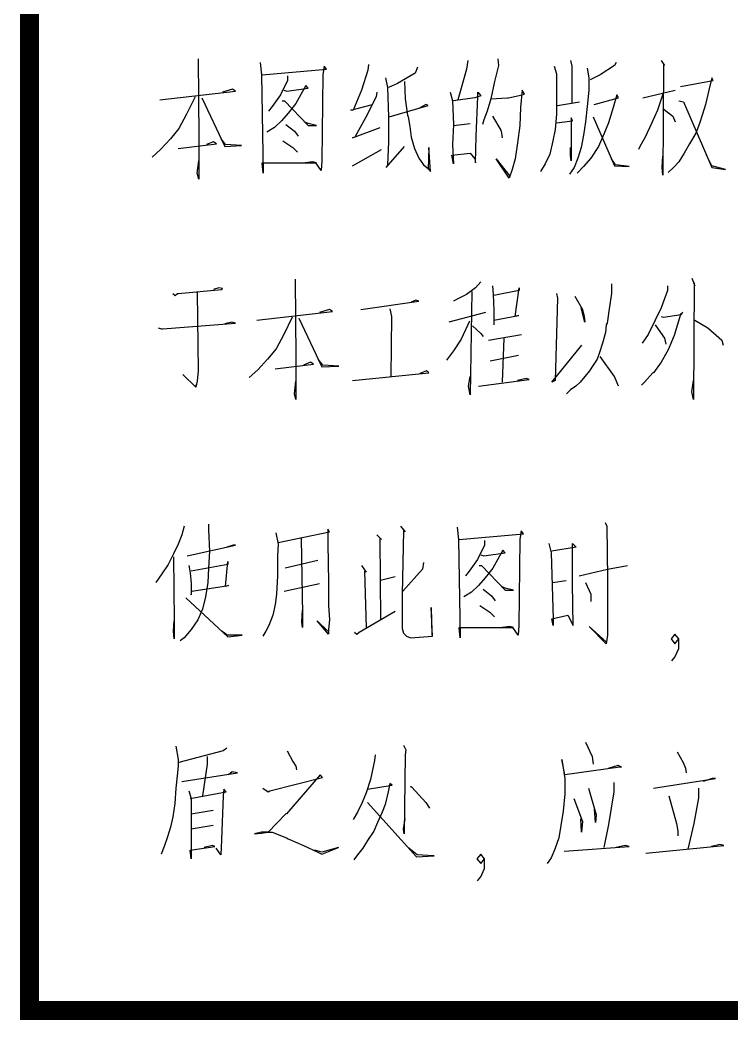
# Model space of a CAD drawing. Extents: x 2025205 to 2402328, y -557483 to 329036.
# Drawn here: x 2165640 to 2168456, y 151516 to 155472 of the extents above; entities that cross this region are included whole.
import ezdxf

# ---------------------------------------------------------------- set-up
doc = ezdxf.new("R2010")
doc.units = 0
doc.header["$LTSCALE"] = 1500
doc.header["$MEASUREMENT"] = 0
doc.layers.add('PUB_TITLE', color=4, linetype='Continuous')

msp = doc.modelspace()

# ---------------------------------------------------------------- linework, layer by layer
at = {"layer": 'PUB_TITLE'}
for p, q in [((2166344.3, 155319.3), (2166347.3, 155009.3)), ((2166589.2, 155304.1), (2166595.2, 155255)), ((2166843.2, 155289), (2166837.1, 155255)), ((2166852.2, 155277.7), (2166843.2, 155289)), ((2167018.5, 155296.6), (2167015.5, 155273.9)), ((2167212, 155285.3), (2167203, 155262.6)), ((2167411.6, 155311.7), (2167405.5, 155277.7)), ((2167532.5, 155292.8), (2167517.4, 155228.6)), ((2167529.5, 155319.3), (2167532.5, 155292.8)), ((2167753.3, 155289), (2167762.3, 155258.8)), ((2167816.8, 155311.7), (2167822.8, 155289)), ((2167822.8, 155289), (2167822.8, 155145.4)), ((2167992.1, 155292.8), (2167934.7, 155255)), ((2167998.2, 155304.1), (2167992.1, 155292.8)), ((2168176.6, 155311.7), (2168188.7, 155292.8)), ((2168185.6, 155296.6), (2168182.6, 154858.2)), ((2168188.7, 155292.8), (2168185.6, 155296.6)), ((2166595.2, 155255), (2166601.3, 154865.7)), ((2166598.2, 155255), (2166852.2, 155277.7)), ((2166698, 155251.2), (2166698, 155232.3)), ((2166837.1, 155255), (2166834.1, 154914.9)), ((2167015.5, 155273.9), (2166991.3, 155194.5)), ((2167203, 155262.6), (2167133.4, 155221)), ((2167405.5, 155277.7), (2167384.4, 155202.1)), ((2167762.3, 155258.8), (2167762.3, 155168.1)), ((2167883.3, 155281.5), (2167889.3, 155243.7)), ((2167934.7, 155255), (2167895.4, 155236.1)), ((2166698, 155232.3), (2166670.8, 155175.6)), ((2166770.6, 155213.4), (2166731.3, 155141.6)), ((2166779.7, 155202.1), (2166770.6, 155213.4)), ((2167085, 155243.7), (2167094.1, 155205.9)), ((2167094.1, 155205.9), (2167097.1, 155088.7)), ((2167133.4, 155221), (2167097.1, 155205.9)), ((2167160.6, 155228.6), (2167163.7, 155160.5)), ((2167517.4, 155228.6), (2167502.3, 155160.5)), ((2167889.3, 155243.7), (2167889.3, 155194.5)), ((2168252.2, 155209.7), (2168382.2, 155232.3)), ((2168376.1, 155243.7), (2168364, 155194.5)), ((2168382.2, 155232.3), (2168376.1, 155243.7)), ((2166193.1, 155156.7), (2166492.4, 155190.8)), ((2166332.2, 155168.1), (2166298.9, 155100.1)), ((2166480.3, 155198.3), (2166441, 155187)), ((2166492.4, 155190.8), (2166480.3, 155198.3)), ((2166670.8, 155175.6), (2166637.5, 155130.3)), ((2166682.9, 155194.5), (2166695, 155190.8)), ((2166695, 155190.8), (2166779.7, 155202.1)), ((2166991.3, 155194.5), (2166958, 155115.2)), ((2167048.8, 155168.1), (2167006.4, 155084.9)), ((2167051.8, 155187), (2167048.8, 155168.1)), ((2167342, 155187), (2167351.1, 155153)), ((2167384.4, 155202.1), (2167372.3, 155156.7)), ((2167463, 155171.9), (2167438.8, 155164.3)), ((2167444.9, 155013.1), (2167450.9, 155168.1)), ((2167450.9, 155187), (2167463, 155171.9)), ((2167450.9, 155168.1), (2167450.9, 155187)), ((2167571.8, 155164.3), (2167626.3, 155175.6)), ((2167626.3, 155194.5), (2167620.2, 155126.5)), ((2167635.3, 155179.4), (2167626.3, 155194.5)), ((2167626.3, 155175.6), (2167635.3, 155179.4)), ((2167762.3, 155168.1), (2167762.3, 155100.1)), ((2167889.3, 155194.5), (2167883.3, 155130.3)), ((2168001.2, 155175.6), (2167986.1, 155126.5)), ((2168007.2, 155164.3), (2168001.2, 155175.6)), ((2168104, 155164.3), (2168231, 155194.5)), ((2168182.6, 155179.4), (2168161.4, 155115.2)), ((2168364, 155194.5), (2168351.9, 155137.8)), ((2166359.4, 155164.3), (2166450.1, 154971.6)), ((2166637.5, 155130.3), (2166622.4, 155111.4)), ((2166676.9, 155153), (2166685.9, 155153)), ((2166685.9, 155153), (2166779.7, 155054.7)), ((2166731.3, 155141.6), (2166701, 155103.8)), ((2166949, 155115.2), (2167033.6, 155137.8)), ((2167100.2, 155088.7), (2167254.4, 155134.1)), ((2167163.7, 155160.5), (2167172.7, 155096.3)), ((2167245.3, 155137.8), (2167218.1, 155122.7)), ((2167254.4, 155134.1), (2167245.3, 155137.8)), ((2167351.1, 155153), (2167354.1, 155058.5)), ((2167438.8, 155164.3), (2167354.1, 155153)), ((2167502.3, 155160.5), (2167487.2, 155111.4)), ((2167502.3, 155160.5), (2167568.8, 155164.3)), ((2167568.8, 155164.3), (2167571.8, 155164.3)), ((2167765.4, 155134.1), (2167853, 155149.2)), ((2167883.3, 155130.3), (2167877.2, 155069.8)), ((2167910.5, 155137.8), (2168007.2, 155164.3)), ((2168246.1, 155153), (2168264.3, 155149.2)), ((2168264.3, 155149.2), (2168376.1, 154888.4)), ((2168351.9, 155137.8), (2168339.8, 155100.1)), ((2166298.9, 155100.1), (2166268.7, 155043.4)), ((2166701, 155103.8), (2166673.8, 155073.6)), ((2166958, 155115.2), (2166949, 155115.2)), ((2167097.1, 155088.7), (2167097.1, 154990.4)), ((2167172.7, 155096.3), (2167175.7, 155088.7)), ((2167175.7, 155088.7), (2167181.8, 155050.9)), ((2167487.2, 155111.4), (2167475.1, 155077.4)), ((2167508.3, 155092.5), (2167541.6, 155035.8)), ((2167620.2, 155126.5), (2167617.2, 155054.7)), ((2167762.3, 155100.1), (2167756.3, 155039.6)), ((2167907.5, 155088.7), (2167992.1, 154896)), ((2167986.1, 155126.5), (2167967.9, 155066)), ((2168161.4, 155115.2), (2168137.3, 155062.3)), ((2168182.6, 155122.7), (2168221.9, 155092.5)), ((2168221.9, 155092.5), (2168231, 155069.8)), ((2168339.8, 155100.1), (2168327.7, 155062.3)), ((2166673.8, 155073.6), (2166646.6, 155047.1)), ((2166692, 155058.5), (2166725.2, 155032)), ((2166779.7, 155062.3), (2166764.5, 155069.8)), ((2166812.9, 155054.7), (2166779.7, 155062.3)), ((2166779.7, 155054.7), (2166812.9, 155054.7)), ((2167006.4, 155084.9), (2166964.1, 155009.3)), ((2167181.8, 155050.9), (2167187.8, 155009.3)), ((2167354.1, 155058.5), (2167351.1, 154979.1)), ((2167354.1, 155054.7), (2167420.7, 155062.3)), ((2167475.1, 155077.4), (2167469, 155058.5)), ((2167617.2, 155054.7), (2167608.1, 154986.7)), ((2167762.3, 155066), (2167825.8, 155073.6)), ((2167819.8, 155084.9), (2167819.8, 154914.9)), ((2167825.8, 155073.6), (2167819.8, 155084.9)), ((2167877.2, 155069.8), (2167868.2, 155016.9)), ((2167967.9, 155066), (2167949.8, 155020.7)), ((2168137.3, 155062.3), (2168113.1, 155009.3)), ((2168327.7, 155062.3), (2168312.6, 155024.5)), ((2166268.7, 155043.4), (2166235.4, 155001.8)), ((2166347.3, 155009.3), (2166347.3, 154843)), ((2166646.6, 155047.1), (2166616.4, 155028.2)), ((2166725.2, 155032), (2166740.3, 155013.1)), ((2166955, 155005.6), (2167063.9, 155047.1)), ((2166964.1, 155009.3), (2166955, 155005.6)), ((2167187.8, 155009.3), (2167199.9, 154964)), ((2167441.8, 154907.3), (2167444.9, 155013.1)), ((2167541.6, 155035.8), (2167544.6, 155024.5)), ((2167544.6, 155024.5), (2167547.7, 155005.6)), ((2167756.3, 155039.6), (2167747.2, 154994.2)), ((2167868.2, 155016.9), (2167859.1, 154967.8)), ((2167949.8, 155020.7), (2167928.6, 154971.6)), ((2168113.1, 155009.3), (2168091.9, 154971.6)), ((2168312.6, 155024.5), (2168288.4, 154982.9)), ((2166235.4, 155001.8), (2166196.1, 154960.2)), ((2166265.6, 154964), (2166416.8, 154982.9)), ((2166404.7, 154990.4), (2166377.5, 154979.1)), ((2166416.8, 154982.9), (2166404.7, 154990.4)), ((2166453.1, 154979.1), (2166435, 155001.8)), ((2166450.1, 154971.6), (2166516.6, 154975.3)), ((2166516.6, 154975.3), (2166453.1, 154979.1)), ((2166679.9, 154994.2), (2166719.2, 154967.8)), ((2167088.1, 154888.4), (2167160.6, 154971.6)), ((2167097.1, 154990.4), (2167094.1, 154899.7)), ((2167351.1, 154979.1), (2167354.1, 154903.5)), ((2167608.1, 154986.7), (2167599.1, 154922.4)), ((2167747.2, 154994.2), (2167735.1, 154941.3)), ((2167928.6, 154971.6), (2167898.4, 154926.2)), ((2168091.9, 154971.6), (2168085.9, 154960.2)), ((2168288.4, 154982.9), (2168267.3, 154945.1)), ((2166196.1, 154960.2), (2166162.8, 154930)), ((2166719.2, 154967.8), (2166737.3, 154948.9)), ((2166955, 154896), (2167069.9, 154960.2)), ((2167199.9, 154964), (2167218.1, 154926.2)), ((2167257.4, 154967.8), (2167254.4, 154880.8)), ((2167263.4, 154873.3), (2167257.4, 154967.8)), ((2167348.1, 154937.5), (2167420.7, 154945.1)), ((2167354.1, 154903.5), (2167348.1, 154937.5)), ((2167420.7, 154945.1), (2167438.8, 154922.4)), ((2167735.1, 154941.3), (2167717, 154903.5)), ((2167816.8, 154937.5), (2167816.8, 154967.8)), ((2167819.8, 154914.9), (2167816.8, 154937.5)), ((2167859.1, 154967.8), (2167847, 154926.2)), ((2168179.6, 154888.4), (2168182.6, 154933.8)), ((2168267.3, 154945.1), (2168246.1, 154911.1)), ((2168376.1, 154896), (2168355, 154937.5)), ((2166341.2, 154865.7), (2166347.3, 154914.9)), ((2166598.2, 154907.3), (2166812.9, 154907.3)), ((2166601.3, 154865.7), (2166598.2, 154907.3)), ((2166797.8, 154911.1), (2166767.6, 154907.3)), ((2166812.9, 154907.3), (2166797.8, 154911.1)), ((2166831.1, 154877.1), (2166809.9, 154907.3)), ((2166834.1, 154914.9), (2166831.1, 154877.1)), ((2167094.1, 154899.7), (2167088.1, 154888.4)), ((2167218.1, 154926.2), (2167236.2, 154899.7)), ((2167236.2, 154899.7), (2167254.4, 154884.6)), ((2167438.8, 154922.4), (2167441.8, 154907.3)), ((2167523.5, 154922.4), (2167577.9, 154854.4)), ((2167574.9, 154846.8), (2167523.5, 154922.4)), ((2167599.1, 154922.4), (2167587, 154880.8)), ((2167717, 154903.5), (2167698.8, 154873.3)), ((2167847, 154926.2), (2167831.9, 154888.4)), ((2167868.2, 154892.2), (2167844, 154865.7)), ((2167898.4, 154926.2), (2167868.2, 154892.2)), ((2167995.2, 154899.7), (2167980, 154922.4)), ((2167992.1, 154896), (2168049.6, 154892.2)), ((2168049.6, 154892.2), (2167995.2, 154899.7)), ((2168246.1, 154911.1), (2168224.9, 154888.4)), ((2168430.6, 154880.8), (2168376.1, 154896)), ((2166347.3, 154843), (2166341.2, 154865.7)), ((2167254.4, 154884.6), (2167263.4, 154873.3)), ((2167587, 154880.8), (2167574.9, 154846.8)), ((2167831.9, 154888.4), (2167813.7, 154861.9)), ((2168182.6, 154858.2), (2168179.6, 154888.4)), ((2168224.9, 154888.4), (2168203.8, 154869.5)), ((2168376.1, 154888.4), (2168430.6, 154880.8)), ((2166728.3, 154447.3), (2166731.3, 154137.3)), ((2167463, 154435.9), (2167441.8, 154413.2)), ((2167508.3, 154420.8), (2167511.4, 154386.8)), ((2167980, 154428.4), (2167980, 154398.1)), ((2168200.8, 154420.8), (2168200.8, 154401.9)), ((2168297.5, 154451), (2168309.6, 154420.8)), ((2168306.6, 154432.1), (2168303.6, 153971)), ((2168309.6, 154420.8), (2168306.6, 154432.1)), ((2166244.5, 154390.6), (2166253.5, 154383)), ((2166253.5, 154383), (2166262.6, 154390.6)), ((2166262.6, 154390.6), (2166265.6, 154390.6)), ((2166265.6, 154390.6), (2166438, 154405.7)), ((2166341.2, 154394.3), (2166344.3, 154084.4)), ((2166425.9, 154413.2), (2166404.7, 154405.7)), ((2166441, 154409.5), (2166425.9, 154413.2)), ((2166438, 154405.7), (2166441, 154409.5)), ((2167405.5, 154386.8), (2167369.3, 154367.9)), ((2167441.8, 154413.2), (2167405.5, 154386.8)), ((2167426.7, 154398.1), (2167420.7, 153989.9)), ((2167511.4, 154386.8), (2167514.4, 154322.5)), ((2167614.2, 154401.9), (2167514.4, 154383)), ((2167599.1, 154299.8), (2167614.2, 154413.2)), ((2167614.2, 154413.2), (2167614.2, 154401.9)), ((2167762.3, 154390.6), (2167765.4, 154371.7)), ((2167834.9, 154379.2), (2167865.1, 154326.3)), ((2167980, 154390.6), (2167971, 154330.1)), ((2167980, 154398.1), (2167980, 154390.6)), ((2168200.8, 154401.9), (2168176.6, 154333.9)), ((2166988.3, 154326.3), (2167218.1, 154360.3)), ((2167206, 154364.1), (2167187.8, 154356.5)), ((2167218.1, 154360.3), (2167206, 154364.1)), ((2167369.3, 154367.9), (2167354.1, 154360.3)), ((2167765.4, 154371.7), (2167756.3, 154046.6)), ((2166577.1, 154284.7), (2166876.4, 154318.7)), ((2166716.2, 154296.1), (2166682.9, 154228)), ((2166864.3, 154326.3), (2166825, 154315)), ((2166876.4, 154318.7), (2166864.3, 154326.3)), ((2167103.2, 154330.1), (2167109.2, 154299.8)), ((2167109.2, 154299.8), (2167106.2, 154061.7)), ((2167481.1, 154315), (2167336, 154277.2)), ((2167514.4, 154322.5), (2167514.4, 154265.8)), ((2167514.4, 154284.7), (2167611.2, 154303.6)), ((2167611.2, 154303.6), (2167599.1, 154299.8)), ((2167874.2, 154277.2), (2167859.1, 154333.9)), ((2167865.1, 154326.3), (2167871.2, 154299.8)), ((2167871.2, 154299.8), (2167874.2, 154277.2)), ((2167971, 154330.1), (2167961.9, 154273.4)), ((2168176.6, 154333.9), (2168152.4, 154284.7)), ((2168176.6, 154299.8), (2168185.6, 154296.1)), ((2168185.6, 154296.1), (2168255.2, 154307.4)), ((2168252.2, 154307.4), (2168228, 154224.3)), ((2168261.2, 154315), (2168252.2, 154307.4)), ((2168255.2, 154307.4), (2168261.2, 154315)), ((2166205.2, 154250.7), (2166492.4, 154273.4)), ((2166477.3, 154277.2), (2166450.1, 154269.6)), ((2166492.4, 154273.4), (2166477.3, 154277.2)), ((2166743.4, 154292.3), (2166834.1, 154099.5)), ((2167417.6, 154281), (2167384.4, 154209.1)), ((2167429.7, 154262.1), (2167463, 154231.8)), ((2167958.9, 154265.8), (2167955.8, 154235.6)), ((2167961.9, 154273.4), (2167958.9, 154265.8)), ((2168152.4, 154284.7), (2168125.2, 154228)), ((2168152.4, 154265.8), (2168173.5, 154235.6)), ((2168309.6, 154284.7), (2168361, 154254.5)), ((2166187, 154254.5), (2166199.1, 154250.7)), ((2166199.1, 154250.7), (2166205.2, 154250.7)), ((2166682.9, 154228), (2166652.7, 154171.3)), ((2167463, 154231.8), (2167472.1, 154220.5)), ((2167493.2, 154205.4), (2167623.2, 154228)), ((2167955.8, 154235.6), (2167943.7, 154194)), ((2168125.2, 154228), (2168101, 154194)), ((2168173.5, 154235.6), (2168188.7, 154212.9)), ((2168228, 154224.3), (2168203.8, 154167.6)), ((2168361, 154254.5), (2168415.4, 154205.4)), ((2167384.4, 154209.1), (2167354.1, 154163.8)), ((2167553.7, 154212.9), (2167547.7, 154039.1)), ((2167744.2, 154039.1), (2167862.1, 154186.5)), ((2167943.7, 154194), (2167931.7, 154156.2)), ((2168188.7, 154212.9), (2168194.7, 154190.2)), ((2168415.4, 154205.4), (2168421.5, 154186.5)), ((2166652.7, 154171.3), (2166619.4, 154129.8)), ((2167354.1, 154163.8), (2167326.9, 154126)), ((2167611.2, 154144.9), (2167499.3, 154122.2)), ((2167931.7, 154156.2), (2167922.6, 154129.8)), ((2167992.1, 154061.7), (2167934.7, 154141.1)), ((2168203.8, 154167.6), (2168176.6, 154118.4)), ((2166619.4, 154129.8), (2166580.1, 154088.2)), ((2166649.6, 154092), (2166800.8, 154110.9)), ((2166731.3, 154137.3), (2166731.3, 153971)), ((2166788.7, 154118.4), (2166761.5, 154107.1)), ((2166800.8, 154110.9), (2166788.7, 154118.4)), ((2166837.1, 154107.1), (2166819, 154129.8)), ((2166834.1, 154099.5), (2166900.6, 154103.3)), ((2166900.6, 154103.3), (2166837.1, 154107.1)), ((2167907.5, 154107.1), (2167892.3, 154084.4)), ((2167922.6, 154129.8), (2167907.5, 154107.1)), ((2168176.6, 154118.4), (2168146.3, 154076.9)), ((2166283.8, 154069.3), (2166335.2, 154020.2)), ((2166335.2, 154020.2), (2166283.8, 154069.3)), ((2166344.3, 154084.4), (2166341.2, 154042.8)), ((2166580.1, 154088.2), (2166546.8, 154058)), ((2166955, 154046.6), (2167257.4, 154076.9)), ((2167248.3, 154084.4), (2167221.1, 154073.1)), ((2167257.4, 154076.9), (2167248.3, 154084.4)), ((2167414.6, 154023.9), (2167420.7, 154061.7)), ((2167874.2, 154061.7), (2167856.1, 154039.1)), ((2167892.3, 154084.4), (2167874.2, 154061.7)), ((2168007.2, 154023.9), (2167992.1, 154061.7)), ((2168143.3, 154076.9), (2168110, 154039.1)), ((2168146.3, 154076.9), (2168143.3, 154076.9)), ((2166341.2, 154042.8), (2166335.2, 154020.2)), ((2166335.2, 154020.2), (2166338.2, 154031.5)), ((2166725.2, 153993.7), (2166731.3, 154042.8)), ((2167420.7, 153989.9), (2167414.6, 154023.9)), ((2167453.9, 154023.9), (2167653.5, 154050.4)), ((2167641.4, 154054.2), (2167608.1, 154046.6)), ((2167653.5, 154050.4), (2167641.4, 154054.2)), ((2167756.3, 154046.6), (2167744.2, 154039.1)), ((2167837.9, 154023.9), (2167816.8, 154008.8)), ((2167856.1, 154039.1), (2167837.9, 154023.9)), ((2168110, 154039.1), (2168098, 154027.7)), ((2168297.5, 154001.3), (2168303.6, 154046.6)), ((2166731.3, 153971), (2166725.2, 153993.7)), ((2167816.8, 154008.8), (2167801.6, 153993.7)), ((2168303.6, 153971), (2168297.5, 154001.3)), ((2166289.1, 153469.7), (2166280, 153435.7)), ((2166385.9, 153477.2), (2166385.9, 153454.6)), ((2167144.8, 153469.7), (2167162.9, 153447)), ((2167368.6, 153465.9), (2167374.6, 153416.8)), ((2167955.1, 153484.8), (2167961.2, 153469.7)), ((2167961.2, 153469.7), (2167964.2, 153261.8)), ((2166280, 153435.7), (2166264.9, 153397.9)), ((2166385.9, 153454.6), (2166388.9, 153371.4)), ((2166652, 153443.2), (2166661, 153397.9)), ((2166661, 153405.4), (2166863.6, 153447)), ((2166857.6, 153458.3), (2166857.6, 153401.7)), ((2166863.6, 153447), (2166857.6, 153458.3)), ((2167051.1, 153435.7), (2167069.2, 153416.8)), ((2167156.9, 153450.8), (2167150.9, 153201.3)), ((2167162.9, 153447), (2167156.9, 153450.8)), ((2167377.6, 153416.8), (2167631.6, 153439.4)), ((2167622.5, 153450.8), (2167616.5, 153416.8)), ((2167631.6, 153439.4), (2167622.5, 153450.8)), ((2166264.9, 153397.9), (2166246.8, 153360.1)), ((2166301.2, 153352.5), (2166491.7, 153394.1)), ((2166482.6, 153394.1), (2166458.4, 153386.5)), ((2166491.7, 153394.1), (2166482.6, 153394.1)), ((2166661, 153397.9), (2166658, 153352.5)), ((2166751.7, 153420.5), (2166757.8, 153122)), ((2166857.6, 153401.7), (2166860.6, 153246.7)), ((2167063.2, 153420.5), (2167066.2, 153099.3)), ((2167069.2, 153416.8), (2167063.2, 153420.5)), ((2167374.6, 153416.8), (2167380.6, 153027.5)), ((2167477.4, 153394.1), (2167450.2, 153337.4)), ((2167477.4, 153413), (2167477.4, 153394.1)), ((2167616.5, 153416.8), (2167613.5, 153076.6)), ((2167731.4, 153401.7), (2167740.5, 153363.9)), ((2167840.2, 153386.5), (2167743.5, 153371.4)), ((2167825.1, 153401.7), (2167840.2, 153386.5)), ((2167825.1, 153242.9), (2167825.1, 153401.7)), ((2166246.8, 153360.1), (2166225.6, 153318.5)), ((2166246.8, 153348.7), (2166249.8, 153095.5)), ((2166388.9, 153371.4), (2166385.9, 153303.4)), ((2166658, 153352.5), (2166658, 153273.1)), ((2167462.3, 153356.3), (2167474.4, 153352.5)), ((2167474.4, 153352.5), (2167559, 153363.9)), ((2167550, 153375.2), (2167510.7, 153303.4)), ((2167559, 153363.9), (2167550, 153375.2)), ((2167740.5, 153363.9), (2167749.5, 153103.1)), ((2166225.6, 153318.5), (2166201.4, 153280.7)), ((2166307.3, 153314.7), (2166313.3, 153284.5)), ((2166461.5, 153318.5), (2166316.3, 153292)), ((2166452.4, 153231.6), (2166461.5, 153329.8)), ((2166461.5, 153329.8), (2166461.5, 153318.5)), ((2166818.3, 153333.6), (2166688.2, 153303.4)), ((2166990.6, 153314.7), (2167008.7, 153288.3)), ((2167235.5, 153326.1), (2167232.5, 153299.6)), ((2167450.2, 153337.4), (2167416.9, 153292)), ((2167456.2, 153314.7), (2167465.3, 153314.7)), ((2167465.3, 153314.7), (2167559, 153216.5)), ((2167964.2, 153299.6), (2168042.8, 153314.7)), ((2166201.4, 153280.7), (2166177.2, 153246.7)), ((2166313.3, 153284.5), (2166316.3, 153242.9)), ((2166385.9, 153303.4), (2166382.9, 153246.7)), ((2166658, 153273.1), (2166655, 153201.3)), ((2167002.7, 153292), (2167008.7, 153069.1)), ((2167008.7, 153288.3), (2167002.7, 153292)), ((2167123.6, 153269.4), (2167066.2, 153254.2)), ((2167232.5, 153299.6), (2167153.9, 153212.7)), ((2167416.9, 153292), (2167401.8, 153273.1)), ((2167510.7, 153303.4), (2167480.4, 153265.6)), ((2167852.3, 153273.1), (2167964.2, 153299.6)), ((2166316.3, 153242.9), (2166316.3, 153197.6)), ((2166319.4, 153212.7), (2166464.5, 153235.4)), ((2166382.9, 153246.7), (2166373.8, 153190)), ((2166464.5, 153235.4), (2166452.4, 153231.6)), ((2166685.2, 153212.7), (2166824.3, 153242.9)), ((2166860.6, 153246.7), (2166860.6, 153167.3)), ((2167453.2, 153235.4), (2167426, 153208.9)), ((2167480.4, 153265.6), (2167453.2, 153235.4)), ((2167559, 153224), (2167543.9, 153231.6)), ((2167746.5, 153246.7), (2167800.9, 153254.2)), ((2167828.1, 153076.6), (2167825.1, 153242.9)), ((2167876.5, 153246.7), (2167897.7, 153201.3)), ((2167964.2, 153261.8), (2167964.2, 153133.3)), ((2166316.3, 153197.6), (2166319.4, 153212.7)), ((2166373.8, 153190), (2166361.7, 153140.9)), ((2166655, 153201.3), (2166648.9, 153159.8)), ((2167150.9, 153201.3), (2167150.9, 153095.5)), ((2167426, 153208.9), (2167395.8, 153190)), ((2167471.4, 153220.2), (2167504.6, 153193.8)), ((2167504.6, 153193.8), (2167519.7, 153174.9)), ((2167592.3, 153216.5), (2167559, 153224)), ((2167559, 153216.5), (2167592.3, 153216.5)), ((2167897.7, 153201.3), (2167897.7, 153171.1)), ((2166295.2, 153186.2), (2166461.5, 153031.3)), ((2166648.9, 153159.8), (2166639.9, 153118.2)), ((2166860.6, 153167.3), (2166860.6, 153156)), ((2166860.6, 153156), (2166863.6, 153099.3)), ((2167459.3, 153156), (2167498.6, 153129.5)), ((2166361.7, 153140.9), (2166343.5, 153099.3)), ((2166639.9, 153118.2), (2166624.7, 153076.6)), ((2166754.8, 153091.7), (2166757.8, 153137.1)), ((2166757.8, 153122), (2166757.8, 153069.1)), ((2166981.5, 153050.2), (2167123.6, 153133.3)), ((2167265.7, 153148.4), (2167268.8, 153038.8)), ((2167271.8, 153035), (2167265.7, 153148.4)), ((2167498.6, 153129.5), (2167516.7, 153110.6)), ((2167743.5, 153103.1), (2167807, 153118.2)), ((2167807, 153118.2), (2167828.1, 153076.6)), ((2167964.2, 153133.3), (2167964.2, 153038.8)), ((2166246.8, 153053.9), (2166249.8, 153095.5)), ((2166249.8, 153095.5), (2166249.8, 153023.7)), ((2166343.5, 153099.3), (2166316.3, 153061.5)), ((2166624.7, 153076.6), (2166612.6, 153053.9)), ((2166757.8, 153069.1), (2166754.8, 153091.7)), ((2166815.2, 153095.5), (2166857.6, 153053.9)), ((2166860.6, 153042.6), (2166815.2, 153095.5)), ((2166863.6, 153099.3), (2166860.6, 153061.5)), ((2167150.9, 153095.5), (2167150.9, 153065.3)), ((2167577.2, 153072.8), (2167546.9, 153069.1)), ((2167592.3, 153069.1), (2167577.2, 153072.8)), ((2167613.5, 153076.6), (2167610.4, 153038.8)), ((2167749.5, 153076.6), (2167743.5, 153103.1)), ((2167749.5, 153103.1), (2167749.5, 153076.6)), ((2167891.6, 153072.8), (2167958.2, 153012.4)), ((2167958.2, 153004.8), (2167891.6, 153072.8)), ((2166249.8, 153023.7), (2166246.8, 153053.9)), ((2166316.3, 153061.5), (2166289.1, 153027.5)), ((2166455.4, 153042.6), (2166437.3, 153053.9)), ((2166458.4, 153038.8), (2166455.4, 153042.6)), ((2166518.9, 153038.8), (2166458.4, 153038.8)), ((2166461.5, 153031.3), (2166518.9, 153038.8)), ((2166612.6, 153053.9), (2166600.6, 153035)), ((2166860.6, 153061.5), (2166860.6, 153042.6)), ((2166963.4, 153050.2), (2166972.5, 153042.6)), ((2166972.5, 153042.6), (2166981.5, 153050.2)), ((2167150.9, 153065.3), (2167156.9, 153046.4)), ((2167156.9, 153046.4), (2167169, 153035)), ((2167169, 153035), (2167184.1, 153027.5)), ((2167184.1, 153027.5), (2167271.8, 153035)), ((2167377.6, 153069.1), (2167592.3, 153069.1)), ((2167380.6, 153027.5), (2167377.6, 153069.1)), ((2167610.4, 153038.8), (2167589.3, 153069.1)), ((2167964.2, 153038.8), (2167958.2, 153004.8)), ((2168230.3, 153042.6), (2168215.2, 153023.7)), ((2168245.4, 153023.7), (2168230.3, 153042.6)), ((2166289.1, 153027.5), (2166274, 153016.1)), ((2168215.2, 153023.7), (2168230.3, 153004.8)), ((2168230.3, 153004.8), (2168245.4, 153023.7)), ((2168245.4, 152985.9), (2168245.4, 153023.7)), ((2168218.2, 152936.8), (2168230.3, 152951.9)), ((2168230.3, 152951.9), (2168245.4, 152985.9)), ((2166255.9, 152599.7), (2166264.9, 152546.8)), ((2167156.9, 152603.5), (2167166, 152584.6)), ((2167876.5, 152614.8), (2167903.7, 152558.1)), ((2166443.3, 152580.8), (2166268, 152535.4)), ((2166379.8, 152558.1), (2166379.8, 152527.9)), ((2166458.4, 152592.1), (2166443.3, 152580.8)), ((2166697.3, 152580.8), (2166718.5, 152539.2)), ((2167045, 152565.7), (2167042, 152543)), ((2167162.9, 152565.7), (2167159.9, 152252)), ((2167166, 152584.6), (2167162.9, 152565.7)), ((2167903.7, 152558.1), (2167906.8, 152527.9)), ((2168239.4, 152577), (2168263.5, 152535.4)), ((2166264.9, 152520.3), (2166261.9, 152482.5)), ((2166264.9, 152546.8), (2166264.9, 152520.3)), ((2166379.8, 152527.9), (2166361.7, 152403.1)), ((2166718.5, 152539.2), (2166730.6, 152520.3)), ((2166730.6, 152520.3), (2166733.6, 152505.2)), ((2167042, 152543), (2167026.9, 152467.4)), ((2167782.8, 152546.8), (2167794.9, 152471.2)), ((2167794.9, 152486.3), (2167782.8, 152546.8)), ((2168012.6, 152516.5), (2167794.9, 152486.3)), ((2167967.2, 152512.8), (2168006.5, 152524.1)), ((2168006.5, 152524.1), (2168018.6, 152516.5)), ((2168018.6, 152516.5), (2168012.6, 152516.5)), ((2168263.5, 152535.4), (2168272.6, 152512.8)), ((2166261.9, 152482.5), (2166255.9, 152433.4)), ((2166280, 152459.8), (2166500.8, 152493.9)), ((2166479.6, 152497.6), (2166464.5, 152486.3)), ((2166500.8, 152493.9), (2166479.6, 152497.6)), ((2166827.3, 152486.3), (2166694.3, 152331.3)), ((2166836.4, 152475), (2166827.3, 152486.3)), ((2168272.6, 152512.8), (2168275.6, 152493.9)), ((2166627.8, 152422), (2166836.4, 152475)), ((2167026.9, 152467.4), (2167008.7, 152414.5)), ((2167014.8, 152429.6), (2167111.5, 152444.7)), ((2167102.5, 152452.3), (2167096.4, 152418.3)), ((2167111.5, 152444.7), (2167102.5, 152452.3)), ((2167184.1, 152440.9), (2167190.2, 152437.2)), ((2167190.2, 152437.2), (2167244.6, 152376.7)), ((2167794.9, 152471.2), (2167794.9, 152410.7)), ((2167988.4, 152456.1), (2167988.4, 152418.3)), ((2168145.6, 152433.4), (2168390.5, 152471.2)), ((2168378.4, 152471.2), (2168342.2, 152459.8)), ((2168390.5, 152471.2), (2168378.4, 152471.2)), ((2166255.9, 152433.4), (2166252.8, 152372.9)), ((2166307.3, 152422), (2166316.3, 152391.8)), ((2166313.3, 152391.8), (2166455.4, 152418.3)), ((2166443.3, 152403.1), (2166437.3, 152229.3)), ((2166446.3, 152429.6), (2166443.3, 152403.1)), ((2166455.4, 152418.3), (2166446.3, 152429.6)), ((2166600.6, 152433.4), (2166621.7, 152418.3)), ((2166621.7, 152418.3), (2166627.8, 152422)), ((2167008.7, 152414.5), (2166993.6, 152376.7)), ((2167096.4, 152418.3), (2167084.3, 152369.1)), ((2167794.9, 152410.7), (2167788.8, 152342.7)), ((2167888.6, 152433.4), (2167918.9, 152327.6)), ((2167988.4, 152418.3), (2167967.2, 152289.8)), ((2168206.1, 152403.1), (2168236.3, 152293.5)), ((2168324, 152433.4), (2168324, 152395.6)), ((2166252.8, 152372.9), (2166243.8, 152320)), ((2166316.3, 152391.8), (2166316.3, 152153.7)), ((2166993.6, 152376.7), (2166975.5, 152338.9)), ((2167014.8, 152376.7), (2167208.3, 152161.3)), ((2167084.3, 152369.1), (2167072.2, 152338.9)), ((2167244.6, 152376.7), (2167259.7, 152354)), ((2167831.2, 152391.8), (2167864.4, 152301.1)), ((2168324, 152395.6), (2168305.9, 152293.5)), ((2166243.8, 152320), (2166234.7, 152278.4)), ((2166316.3, 152331.3), (2166404, 152346.5)), ((2166691.3, 152331.3), (2166621.7, 152259.5)), ((2166694.3, 152331.3), (2166691.3, 152331.3)), ((2166975.5, 152338.9), (2166957.3, 152308.7)), ((2167072.2, 152338.9), (2167054.1, 152297.3)), ((2167788.8, 152342.7), (2167779.8, 152286)), ((2167915.8, 152297.3), (2167912.8, 152350.2)), ((2167918.9, 152327.6), (2167915.8, 152297.3)), ((2166234.7, 152278.4), (2166222.6, 152236.8)), ((2166404, 152286), (2166316.3, 152270.9)), ((2167054.1, 152297.3), (2167039, 152263.3)), ((2167156.9, 152270.9), (2167162.9, 152312.4)), ((2167779.8, 152286), (2167770.7, 152236.8)), ((2167861.4, 152259.5), (2167858.4, 152312.4)), ((2167864.4, 152301.1), (2167861.4, 152259.5)), ((2167967.2, 152289.8), (2167949.1, 152199.1)), ((2168236.3, 152293.5), (2168242.4, 152263.3)), ((2168305.9, 152293.5), (2168281.7, 152191.5)), ((2166594.5, 152259.5), (2166567.3, 152252)), ((2166567.3, 152252), (2166594.5, 152255.7)), ((2166594.5, 152255.7), (2166618.7, 152259.5)), ((2166621.7, 152259.5), (2166594.5, 152259.5)), ((2166618.7, 152259.5), (2166636.8, 152259.5)), ((2166636.8, 152259.5), (2166694.3, 152236.8)), ((2167039, 152263.3), (2167014.8, 152225.5)), ((2167159.9, 152252), (2167156.9, 152270.9)), ((2168242.4, 152263.3), (2168242.4, 152244.4)), ((2166210.5, 152202.8), (2166198.4, 152172.6)), ((2166222.6, 152236.8), (2166210.5, 152202.8)), ((2166313.3, 152187.7), (2166410.1, 152202.8)), ((2166401, 152206.6), (2166367.7, 152199.1)), ((2166410.1, 152202.8), (2166401, 152206.6)), ((2166437.3, 152229.3), (2166434.3, 152168.8)), ((2166694.3, 152236.8), (2166700.3, 152233.1)), ((2166700.3, 152233.1), (2166760.8, 152206.6)), ((2166760.8, 152206.6), (2166818.3, 152180.2)), ((2167014.8, 152225.5), (2166996.6, 152195.3)), ((2167770.7, 152236.8), (2167755.6, 152191.5)), ((2167791.9, 152183.9), (2168048.9, 152202.8)), ((2168033.7, 152206.6), (2167997.5, 152199.1)), ((2168048.9, 152202.8), (2168033.7, 152206.6)), ((2168115.4, 152176.4), (2168423.8, 152206.6)), ((2168408.7, 152210.4), (2168375.4, 152202.8)), ((2168423.8, 152206.6), (2168408.7, 152210.4)), ((2166316.3, 152153.7), (2166313.3, 152187.7)), ((2166434.3, 152168.8), (2166416.1, 152195.3)), ((2166833.4, 152180.2), (2166806.2, 152187.7)), ((2166818.3, 152180.2), (2166833.4, 152172.6)), ((2166899.9, 152199.1), (2166833.4, 152180.2)), ((2166833.4, 152172.6), (2166899.9, 152199.1)), ((2166975.5, 152168.8), (2166960.4, 152149.9)), ((2166996.6, 152195.3), (2166975.5, 152168.8)), ((2167211.3, 152168.8), (2167178.1, 152195.3)), ((2167208.3, 152161.3), (2167277.8, 152165)), ((2167274.8, 152165), (2167211.3, 152168.8)), ((2167277.8, 152165), (2167274.8, 152165)), ((2167462.3, 152172.6), (2167447.2, 152153.7)), ((2167477.4, 152153.7), (2167462.3, 152172.6)), ((2167755.6, 152191.5), (2167740.5, 152157.5)), ((2167447.2, 152153.7), (2167462.3, 152134.8)), ((2167462.3, 152134.8), (2167477.4, 152153.7)), ((2167477.4, 152115.9), (2167477.4, 152153.7)), ((2167740.5, 152157.5), (2167725.3, 152134.8)), ((2167450.2, 152066.8), (2167462.3, 152081.9)), ((2167462.3, 152081.9), (2167477.4, 152115.9))]:
    msp.add_line(p, q, dxfattribs=at)
at = {"layer": 'PUB_TITLE', "const_width": 75}
msp.add_lwpolyline([(2176177.3, 151553.5), (2176177.3, 166879.8), (2165677.3, 166879.8), (2165677.3, 151553.5)], close=True, dxfattribs=at)

doc.saveas('drawing.dxf')
